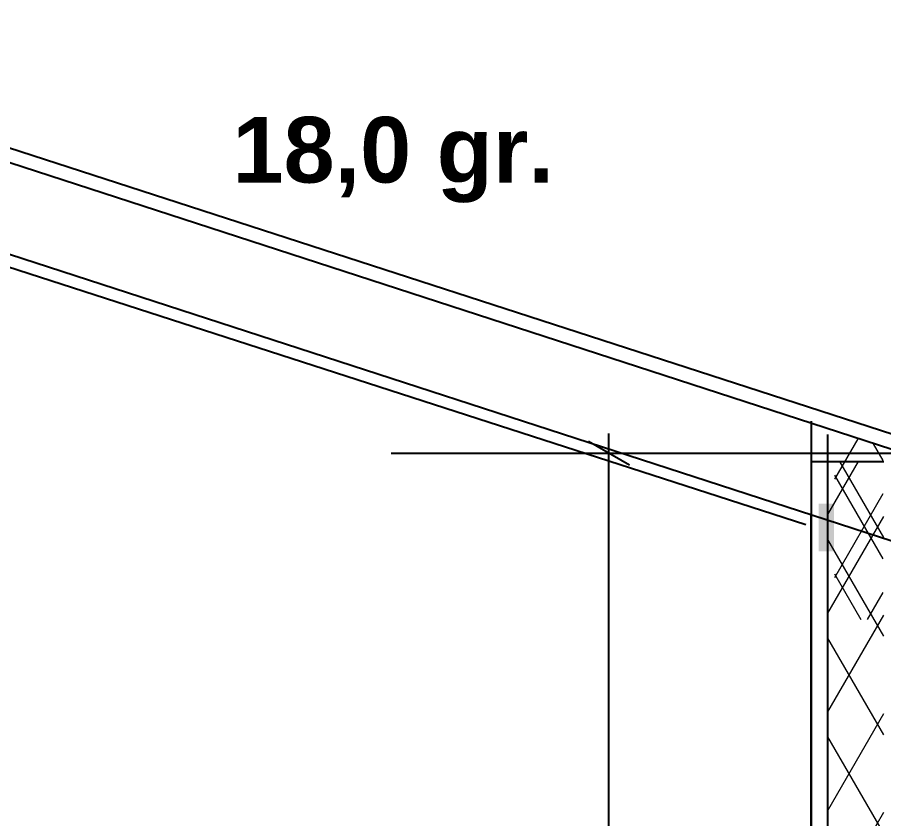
# Model space of a CAD drawing. Header units: millimetres. Extents: x -242231 to 419123, y -2399 to 525285.
# Drawn here: x -215368 to -212732, y 28130 to 30569 of the extents above; entities that cross this region are included whole.
import ezdxf

# ---------------------------------------------------------------- set-up
doc = ezdxf.new("R2010")
doc.units = ezdxf.units.MM
doc.set_wipeout_variables(frame=1)
doc.linetypes.add('Wipeout_Contour', pattern=[1000, 0, -1000])
doc.styles.add('GENERATED_STYLE_1', font='swissb.ttf')

msp = doc.modelspace()

# ---------------------------------------------------------------- hatches: boundary and pattern name
at = {"linetype": 'Continuous', "lineweight": 0}
h = msp.add_hatch(dxfattribs=at)
h.set_pattern_fill('BATT_INSULATION', color=1, style=0, pattern_type=2)
h.set_pattern_definition([(60, (-223402.72, 26467.47), (-129.9038, 75), []), (120, (-223402.72, 26467.47), (129.9038, 75), [])])
h.paths.add_polyline_path([(-212731.886, 29217.467), (-212901.886, 29217.467), (-212901.886, 26467.467), (-212731.886, 26467.467)], flags=0)
msp.add_hatch(color=255, dxfattribs=at).paths.add_polyline_path([(-212882.858, 28943.4), (-212930.277, 28943.4), (-212930.277, 29088.876), (-212882.858, 29088.876)], flags=0)

# ---------------------------------------------------------------- linework, layer by layer
at = {"linetype": 'Continuous'}
for p, q in [((-216615.726, 30568.535), (-212020.66, 29078.131)), ((-216536.754, 30177.657), (-212968.661, 29025.629)), ((-213568.059, 29241.5), (-213568.059, 29302.625)), ((-212901.886, 28720.519), (-212901.886, 29299.704)), ((-213505.559, 29205.416), (-213630.559, 29277.585)), ((-211910.796, 29241.5), (-214231.044, 29241.5)), ((-213474.309, 29241.5), (-213661.809, 29241.5)), ((-213568.059, 26467.467), (-213568.059, 29241.5)), ((-212951.886, 29217.467), (-212901.886, 29217.467)), ((-212901.886, 29217.467), (-212731.886, 29217.467)), ((-212901.886, 26467.467), (-212901.886, 29217.467)), ((-212901.886, 26467.467), (-212901.886, 29217.467))]:
    msp.add_line(p, q, dxfattribs=at)
at = {"color": 1, "linetype": 'Continuous', "lineweight": 0}
for p, q in [((-212811.214, 29285.91), (-212881.861, 29163.546)), ((-212763.79, 29270.721), (-212734.815, 29220.534)), ((-212881.861, 29175.226), (-212734.815, 28920.534)), ((-212734.815, 29118.238), (-212881.861, 28863.546)), ((-212881.861, 28875.226), (-212801.906, 28736.74)), ((-212734.815, 28818.238), (-212781.868, 28736.74))]:
    msp.add_line(p, q, dxfattribs=at)

# ---------------------------------------------------------------- texts
at = {"style": 'GENERATED_STYLE_1'}
msp.add_text('18,0 gr.', height=200.0002, dxfattribs=at).set_placement((-214713.519, 30065.67))

# ---------------------------------------------------------------- wipeouts: each hides what was drawn before it
at = {"color": 254, "linetype": 'Wipeout_Contour', "lineweight": 0, "ltscale": 63601.639448}
msp.add_wipeout([(-212952.298, 26467.467), (-212951.886, 26467.467), (-212951.886, 27367.467), (-212951.886, 28667.467), (-212951.886, 29053.805), (-212952.298, 29053.939)], dxfattribs=at)

# ---------------------------------------------------------------- next in the draw order: linework, layer by layer
at = {"linetype": 'Continuous'}
for p, q in [((-212071.258, 29046.828), (-216621.147, 30525.176)), ((-212153.146, 28794.804), (-216621.147, 30246.546)), ((-212951.717, 28181.066), (-212951.717, 29339.437)), ((-212951.886, 26467.467), (-212951.886, 29217.467)), ((-212952.298, 26467.467), (-212952.298, 29054.464)), ((-212951.886, 29053.805), (-212952.298, 29053.939))]:
    msp.add_line(p, q, dxfattribs=at)

doc.saveas('drawing.dxf')
